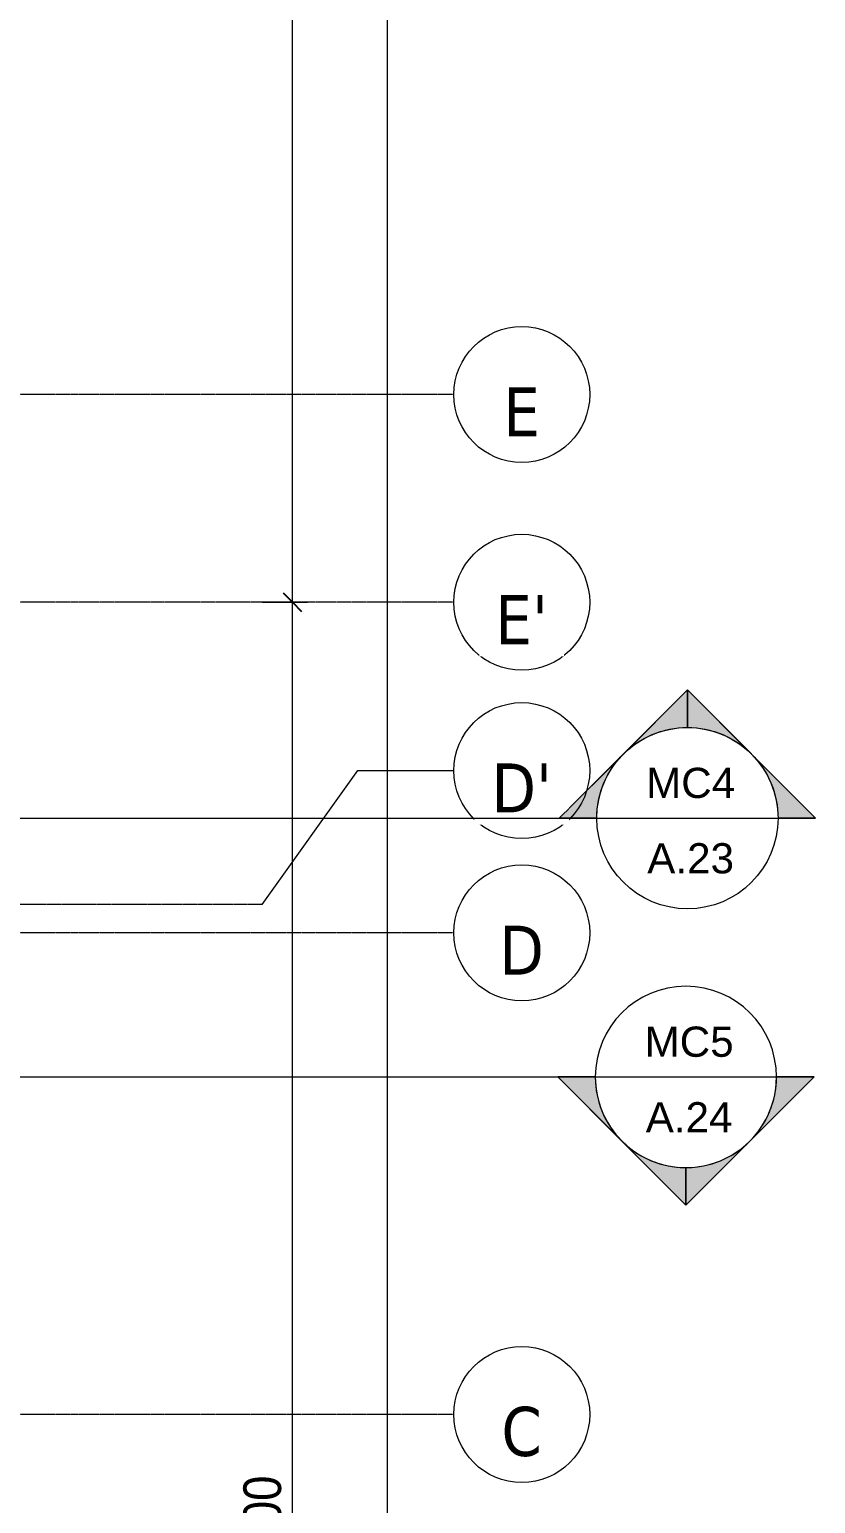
# Model space of a CAD drawing. Header units: millimetres. Extents: x 27447 to 251759, y -15958 to 82948.
# Drawn here: x 127634 to 135964, y 27495 to 43102 of the extents above; entities that cross this region are included whole.
import ezdxf

# ---------------------------------------------------------------- set-up
doc = ezdxf.new("R2010")
doc.units = ezdxf.units.MM
doc.linetypes.add('Dash Dot 3_16_', pattern=[7.9375, 4.7625, -1.5875, 0, -1.5875])
doc.linetypes.add('Grid Line', pattern=[22.225, 12.7, -3.175, 3.175, -3.175])
for name, color, linetype, lineweight in [('A-ANNO-DIMS', 211, 'Continuous', 9), ('A-ANNO-DIMS-160', 211, 'Continuous', 9), ('G-ANNO-SYMB', 111, 'Continuous', 9), ('G-ANNO-SYMB-1', 111, 'Dash Dot 3_16_', 18), ('S-GRID', 1, 'Continuous', 9), ('S-GRID-1', 1, 'Grid Line', 9), ('S-GRID-IDEN', 1, 'Continuous', 9)]:
    doc.layers.add(name, color=color, linetype=linetype, lineweight=lineweight)
doc.styles.add('Arial_5', font='arial_0.ttf', dxfattribs={"height": 320})
doc.styles.add('Tahoma_B', font='tahomabd_0.ttf', dxfattribs={"height": 520})
doc.styles.add('UTM Avo', font='UTM Avo.ttf', dxfattribs={"width": 0.9, "height": 400})
doc.dimstyles.new('1_Dim_chi_tiet_2_5', dxfattribs={"dimscale": 304.8, "dimtxt": 399.720379, "dimasz": 0.629921, "dimexe": 0.524934, "dimexo": 0.0625, "dimgap": 0.052493, "dimtad": 1, "dimdec": 0, "dimrnd": 5, "dimzin": 0, "dimdsep": 46, "dimtxsty": 'UTM Avo', "dimblk1": 'OBLIQUE', "dimblk2": 'OBLIQUE', "dimsah": 1, "dimcen": 0.09, "dimdle": 0.524934, "dimazin": 0, "dimtfac": 1, "dimtdec": 4, "dimtix": 1, "dimtmove": 0, "dimatfit": 3, "dimfxl": 1.049869, "dimfxlon": 1, "dimtvp": 1, "dimtolj": 1, "dimtzin": 0, "dimarcsym": 2})

# ---------------------------------------------------------------- blocks, each defined once
blk = doc.blocks.new('Grid - M_Grid Head - Circle-353313-TKCS_MB TUM MÁI')
at = {"layer": 'S-GRID-IDEN'}
blk.add_circle((0, 0), 4.5, dxfattribs=at)
blk = doc.blocks.new('Section - M_Section Head - Filled-352373-TKCS_MB TUM MÁI')
at = {"layer": 'G-ANNO-SYMB'}
h = blk.add_hatch(color=256, dxfattribs=at)
edge = h.paths.add_edge_path()
edge.add_line((-6, 8.485), (-6, 6))
edge.add_arc((-6, 0), 6, 90, 135)
edge.add_line((-10.243, 4.243), (-6, 8.485))
h = blk.add_hatch(color=256, dxfattribs=at)
edge = h.paths.add_edge_path()
edge.add_line((-6, 8.485), (-1.757, 4.243))
edge.add_arc((-6, 0), 6, 45, 90)
edge.add_line((-6, 6), (-6, 8.485))
h = blk.add_hatch(color=256, dxfattribs=at)
edge = h.paths.add_edge_path()
edge.add_line((-14.485, 0), (-10.243, 4.243))
edge.add_arc((-6, 0), 6, 135, 180)
edge.add_line((-12, 0), (-14.485, 0))
h = blk.add_hatch(color=256, dxfattribs=at)
edge = h.paths.add_edge_path()
edge.add_line((2.485, 0), (0, 0))
edge.add_arc((-6, 0), 6, 360, 405)
edge.add_line((-1.757, 4.243), (2.485, 0))
for p, q in [((-6, 8.485), (-14.485, 0)), ((-6, 8.485), (-10.243, 4.243)), ((-6, 8.485), (2.485, 0)), ((-6, 6), (-6, 8.485)), ((-6, 8.485), (-6, 6)), ((-1.757, 4.243), (-6, 8.485)), ((-10.243, 4.243), (-14.485, 0)), ((2.485, 0), (-1.757, 4.243)), ((-14.485, 0), (-12, 0)), ((0, 0), (2.485, 0)), ((-12, 0), (-14.485, 0)), ((0, 0), (2.485, 0))]:
    blk.add_line(p, q, dxfattribs=at)
for start, end in [(360, 180), (90, 135), (45, 90), (135, 180), (360, 45), (180, 360)]:
    blk.add_arc((-6, 0), 6, start, end, dxfattribs=at)
blk = doc.blocks.new('DIMBLOCK39-TKCS_MB TUM MÁI')
at = {"layer": 'A-ANNO-DIMS-160'}
for p, q in [((131427, 17077), (131427, 78397)), ((131107, 78237), (131587, 78237)), ((131427, 78237), (131107, 78237)), ((131107, 17237), (131587, 17237)), ((131427, 17237), (131107, 17237))]:
    blk.add_line(p, q, dxfattribs=at)
at = {"layer": 'A-ANNO-DIMS-160', "lineweight": 25}
for p, q in [((131427, 78237), (131331, 78333)), ((131427, 78237), (131523, 78141)), ((131427, 17237), (131331, 17333)), ((131427, 17237), (131523, 17141))]:
    blk.add_line(p, q, dxfattribs=at)
at = {"layer": 'A-ANNO-DIMS-160', "color": 0, "insert": (130907, 47052), "char_height": 400, "width": 1643.29, "attachment_point": 1, "rotation": 90, "line_spacing_factor": 1.110334, "style": 'UTM Avo'}
blk.add_mtext('61000', dxfattribs=at)
blk = doc.blocks.new('_Oblique')
at = {"color": 0, "linetype": 'ByBlock', "lineweight": -2}
blk.add_line((-0.5, -0.5), (0.5, 0.5), dxfattribs=at)
blk = doc.blocks.new('DIMBLOCK40-TKCS_MB TUM MÁI')
at = {"layer": 'A-ANNO-DIMS-160'}
for p, q in [((130101, 37037), (130581, 37037)), ((130421, 37037), (130101, 37037)), ((130421, 17077), (130421, 37037)), ((130101, 17237), (130581, 17237)), ((130421, 17237), (130101, 17237))]:
    blk.add_line(p, q, dxfattribs=at)
at = {"layer": 'A-ANNO-DIMS-160', "lineweight": 25}
for p, q in [((130421, 37037), (130325, 37133)), ((130421, 37037), (130517, 36941)), ((130421, 17237), (130325, 17333)), ((130421, 17237), (130517, 17141))]:
    blk.add_line(p, q, dxfattribs=at)
at = {"layer": 'A-ANNO-DIMS-160', "color": 0, "insert": (129901, 26452), "char_height": 400, "width": 1643.29, "attachment_point": 1, "rotation": 90, "line_spacing_factor": 1.110334, "style": 'UTM Avo'}
blk.add_mtext('19800', dxfattribs=at)
blk = doc.blocks.new('DIMBLOCK41-TKCS_MB TUM MÁI')
at = {"layer": 'A-ANNO-DIMS-160'}
for p, q in [((130101, 53537), (130581, 53537)), ((130421, 53537), (130101, 53537)), ((130421, 37037), (130421, 53537)), ((130101, 37037), (130581, 37037)), ((130421, 37037), (130101, 37037))]:
    blk.add_line(p, q, dxfattribs=at)
at = {"layer": 'A-ANNO-DIMS-160', "lineweight": 25}
for p, q in [((130421, 53537), (130325, 53633)), ((130421, 53537), (130517, 53441)), ((130421, 37037), (130325, 37133)), ((130421, 37037), (130517, 36941))]:
    blk.add_line(p, q, dxfattribs=at)
at = {"layer": 'A-ANNO-DIMS-160', "color": 0, "insert": (129901, 44602), "char_height": 400, "width": 1643.29, "attachment_point": 1, "rotation": 90, "line_spacing_factor": 1.110334, "style": 'UTM Avo'}
blk.add_mtext('16500', dxfattribs=at)

msp = doc.modelspace()

# ---------------------------------------------------------------- linework, layer by layer
at = {"layer": 'G-ANNO-SYMB'}
for p, q in [((133646.7, 34751.5), (135566.7, 34751.5)), ((133630.6, 32011.5), (135550.6, 32011.5))]:
    msp.add_line(p, q, dxfattribs=at)
at = {"layer": 'G-ANNO-SYMB-1'}
msp.add_line((27827.8, 32011.5), (133630.6, 32011.5), dxfattribs=at)
at = {"layer": 'S-GRID'}
for p, q in [((130099.3, 33836.9), (131115.3, 35254.8)), ((131115.3, 35254.8), (132131.3, 35254.8))]:
    msp.add_line(p, q, dxfattribs=at)
at = {"layer": 'S-GRID-1'}
for p, q in [((128131.3, 39236.9), (34592.6, 39236.9)), ((132131.3, 39236.9), (128131.3, 39236.9)), ((128131.3, 37036.9), (34592.6, 37036.9)), ((132131.3, 37036.9), (128131.3, 37036.9)), ((130099.3, 33836.9), (126099.3, 33836.9)), ((128131.3, 33536.9), (34592.6, 33536.9)), ((132131.3, 33536.9), (128131.3, 33536.9)), ((128131.3, 28436.9), (34592.6, 28436.9)), ((132131.3, 28436.9), (128131.3, 28436.9))]:
    msp.add_line(p, q, dxfattribs=at)

# ---------------------------------------------------------------- block references
at = {"layer": 'S-GRID-IDEN', "xscale": 159.9999999999999, "yscale": 159.9999999999999, "zscale": 159.9999999999999, "rotation": 89.99999999999982}
for p in [(132851.3, 39236.9), (132851.3, 37036.9), (132851.3, 35254.8), (132851.3, 33536.9), (132851.3, 28436.9)]:
    msp.add_blockref('Grid - M_Grid Head - Circle-353313-TKCS_MB TUM MÁI', p, dxfattribs=at)

# ---------------------------------------------------------------- texts
at = {"layer": 'G-ANNO-SYMB', "char_height": 320, "attachment_point": 5, "line_spacing_factor": 0.936439, "style": 'Arial_5'}
for s, insert, width in [('\\pt2032,4064,6096,8128,10160,12192,14224,16256,18288,20320,22352,24384,26416,28448,30480,32512,34544,36576,38608,40640,42672,44704,46736,48768,50800,52832,54864,56896,58928,60960,62992,65024;MC4', (134640.7, 35122.7), 963.2), ('\\pt2032,4064,6096,8128,10160,12192,14224,16256,18288,20320,22352,24384,26416,28448,30480,32512,34544,36576,38608,40640,42672,44704,46736,48768,50800,52832,54864,56896,58928,60960,62992,65024;A.23', (134640.7, 34324.4), 952), ('\\pt2032,4064,6096,8128,10160,12192,14224,16256,18288,20320,22352,24384,26416,28448,30480,32512,34544,36576,38608,40640,42672,44704,46736,48768,50800,52832,54864,56896,58928,60960,62992,65024;MC5', (134624.6, 32382.7), 963.2), ('\\pt2032,4064,6096,8128,10160,12192,14224,16256,18288,20320,22352,24384,26416,28448,30480,32512,34544,36576,38608,40640,42672,44704,46736,48768,50800,52832,54864,56896,58928,60960,62992,65024;A.24', (134624.6, 31584.4), 952)]:
    msp.add_mtext(s, dxfattribs=dict(at, insert=insert, width=width))

# ---------------------------------------------------------------- dimensions: what is measured, and where the dimension line sits
at = {"layer": 'A-ANNO-DIMS'}
for base, p1, p2, override, picture, middle in [((131427.1, 78236.9), (131107.1, 17236.9), (131107.1, 78236.9), {"dimpost": '<>', "dimfxl": 61000}, 'DIMBLOCK39-TKCS_MB TUM MÁI', (131204.1, 47736.9)), ((130420.6, 53536.9), (130100.6, 37036.9), (130100.6, 53536.9), {"dimpost": '<>', "dimfxl": 16500}, 'DIMBLOCK41-TKCS_MB TUM MÁI', (130197.6, 45286.9)), ((130420.6, 37036.9), (130100.6, 17236.9), (130100.6, 37036.9), {"dimpost": '<>', "dimfxl": 19800}, 'DIMBLOCK40-TKCS_MB TUM MÁI', (130197.6, 27136.9))]:
    dim = msp.add_linear_dim(base=base, p1=p1, p2=p2, angle=90, dimstyle='1_Dim_chi_tiet_2_5', override=override, dxfattribs=at)
    dim.commit()
    dim.dimension.update_dxf_attribs({"geometry": picture, "text_midpoint": middle})

# ---------------------------------------------------------------- next in the draw order: texts
at = {"layer": 'S-GRID-IDEN', "char_height": 520, "attachment_point": 5, "line_spacing_factor": 0.996129, "style": 'Tahoma_B', "bg_fill": 3, "box_fill_scale": 1.25, "bg_fill_color": 256, "bg_fill_true_color": 13158600, "bg_fill_transparency": 0}
for s, insert, width in [('\\pt2031.9988,4063.9976,6096.0016,8128.0004,10159.9992,12191.998,14224.002,16256.0008,18287.9996,20319.9984,22352.0024,24384.0012,26416,28447.9988,30479.9976,32512.0016,34544.0004,36575.9992,38607.998,40640.002,42672.0008,44703.9996,46735.9984,48768.0024,50800.0012,52832,54863.9988,56895.9976,58928.0016,60960.0004,62991.9992,65023.998;E', (132849.9, 39053.6), 444.8), ("\\pt2031.9988,4063.9976,6096.0016,8128.0004,10159.9992,12191.998,14224.002,16256.0008,18287.9996,20319.9984,22352.0024,24384.0012,26416,28447.9988,30479.9976,32512.0016,34544.0004,36575.9992,38607.998,40640.002,42672.0008,44703.9996,46735.9984,48768.0024,50800.0012,52832,54863.9988,56895.9976,58928.0016,60960.0004,62991.9992,65023.998;E'", (132849.9, 36853.6), 635.2), ("\\pt2031.9988,4063.9976,6096.0016,8128.0004,10159.9992,12191.998,14224.002,16256.0008,18287.9996,20319.9984,22352.0024,24384.0012,26416,28447.9988,30479.9976,32512.0016,34544.0004,36575.9992,38607.998,40640.002,42672.0008,44703.9996,46735.9984,48768.0024,50800.0012,52832,54863.9988,56895.9976,58928.0016,60960.0004,62991.9992,65023.998;D'", (132850.7, 35071.5), 740.8), ('\\pt2031.9988,4063.9976,6096.0016,8128.0004,10159.9992,12191.998,14224.002,16256.0008,18287.9996,20319.9984,22352.0024,24384.0012,26416,28447.9988,30479.9976,32512.0016,34544.0004,36575.9992,38607.998,40640.002,42672.0008,44703.9996,46735.9984,48768.0024,50800.0012,52832,54863.9988,56895.9976,58928.0016,60960.0004,62991.9992,65023.998;D', (132849.9, 33353.6), 550.4), ('\\pt2031.9988,4063.9976,6096.0016,8128.0004,10159.9992,12191.998,14224.002,16256.0008,18287.9996,20319.9984,22352.0024,24384.0012,26416,28447.9988,30479.9976,32512.0016,34544.0004,36575.9992,38607.998,40640.002,42672.0008,44703.9996,46735.9984,48768.0024,50800.0012,52832,54863.9988,56895.9976,58928.0016,60960.0004,62991.9992,65023.998;C', (132849.9, 28253.6), 486.4)]:
    msp.add_mtext(s, dxfattribs=dict(at, insert=insert, width=width))

# ---------------------------------------------------------------- next in the draw order: linework, layer by layer
at = {"layer": 'G-ANNO-SYMB-1'}
msp.add_line((27827.8, 34751.5), (133646.7, 34751.5), dxfattribs=at)

# ---------------------------------------------------------------- next in the draw order: block references
at = {"layer": 'G-ANNO-SYMB', "extrusion": (0, 0, -1), "xscale": 159.9999999999999, "yscale": 159.9999999999999, "zscale": 159.9999999999999}
msp.add_blockref('Section - M_Section Head - Filled-352373-TKCS_MB TUM MÁI', (-133646.7, 34751.5), dxfattribs=at)
at = {"layer": 'G-ANNO-SYMB', "xscale": 159.9999999999999, "yscale": 159.9999999999999, "zscale": 159.9999999999999, "rotation": 180}
msp.add_blockref('Section - M_Section Head - Filled-352373-TKCS_MB TUM MÁI', (133630.6, 32011.5), dxfattribs=at)

doc.saveas('drawing.dxf')
